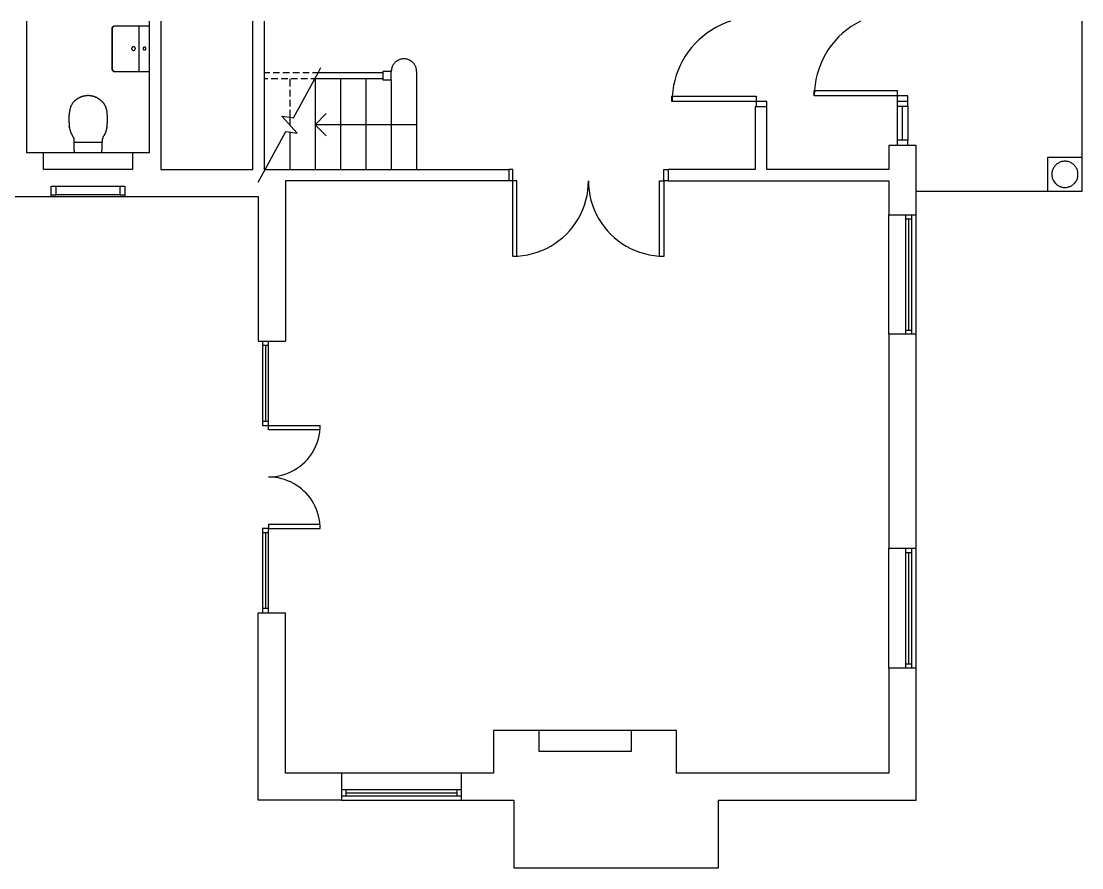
# Model space of a CAD drawing. Extents: x -71730 to 43516, y -8856 to 48457.
# Drawn here: x -62131 to -51955, y -7759 to 366 of the extents above; entities that cross this region are included whole.
import ezdxf

# ---------------------------------------------------------------- set-up
doc = ezdxf.new("R2010")
doc.units = 0
doc.header["$MEASUREMENT"] = 0
doc.layers.get('0').update_dxf_attribs({"linetype": 'CONTINUOUS'})

msp = doc.modelspace()

# ---------------------------------------------------------------- linework, layer by layer
for p, q in [((-62076, -898), (-62076, 366)), ((-61256, 307), (-61258, 305)), ((-61254, 311), (-61256, 307)), ((-61252, 313), (-61254, 311)), ((-61252, 309), (-61254, 307)), ((-61254, 307), (-61254, 305)), ((-61250, 316), (-61252, 313)), ((-61250, 311), (-61252, 309)), ((-61246, 318), (-61250, 316)), ((-61248, 311), (-61250, 311)), ((-61248, 313), (-61248, 311)), ((-61246, 313), (-61248, 313)), ((-61241, 320), (-61246, 318)), ((-61244, 316), (-61246, 313)), ((-61241, 316), (-61244, 316)), ((-61239, 320), (-61241, 320)), ((-61239, 316), (-61241, 316)), ((-61235, 320), (-61239, 320)), ((-61237, 318), (-61239, 318)), ((-61239, 318), (-61239, 316)), ((-61235, 318), (-61237, 318)), ((-61231, 320), (-61235, 320)), ((-61233, 318), (-61235, 318)), ((-61231, 318), (-61233, 318)), ((-60905, 320), (-61231, 320)), ((-61229, 318), (-61231, 318)), ((-61222, 318), (-61229, 318)), ((-60998, 318), (-61222, 318)), ((-60998, -116), (-60998, 318)), ((-60904, 322), (-60904, 322)), ((-60903, 322), (-60904, 322)), ((-60903, 366), (-60903, 322)), ((-60903, 322), (-60903, 318)), ((-60903, 322), (-60903, 322)), ((-60903, 322), (-60903, 322)), ((-60903, 322), (-60903, 322)), ((-60902, 322), (-60903, 322)), ((-60903, 322), (-60903, 322)), ((-60903, 322), (-60903, 322)), ((-60903, 318), (-60903, -116)), ((-60902, 322), (-60902, 322)), ((-60902, 322), (-60902, 322)), ((-60902, 321), (-60902, 322)), ((-60902, 322), (-60902, 322)), ((-60902, 322), (-60902, 322)), ((-60902, 322), (-60902, 322)), ((-60901, 321), (-60902, 321)), ((-60901, 321), (-60901, 321)), ((-60901, 321), (-60901, 321)), ((-60901, 320), (-60901, 321)), ((-60901, 321), (-60901, 321)), ((-60901, 321), (-60901, 321)), ((-60901, 320), (-60901, 320)), ((-60901, 320), (-60901, 320)), ((-60901, 320), (-60901, 320)), ((-60901, 319), (-60901, 320)), ((-60901, 320), (-60901, 320)), ((-60901, 319), (-60901, 319)), ((-60793, 366), (-60793, -1058)), ((-59910, -1058), (-59910, 366)), ((-59800, 366), (-59800, -128)), ((-55465, 306), (-55509, 280)), ((-55420, 329), (-55465, 306)), ((-55373, 349), (-55420, 329)), ((-55325, 366), (-55373, 349)), ((-54168, 314), (-54210, 283)), ((-54123, 341), (-54168, 314)), ((-54078, 366), (-54123, 341)), ((-51955, 366), (-51955, -940)), ((-61261, 297), (-61263, 292)), ((-61263, 292), (-61263, 288)), ((-61263, 288), (-61263, -86)), ((-61258, 305), (-61261, 301)), ((-61261, 301), (-61261, 297)), ((-61258, 301), (-61258, 299)), ((-61256, 301), (-61258, 301)), ((-61258, 299), (-61258, 297)), ((-61258, 297), (-61258, 294)), ((-61258, 294), (-61258, 292)), ((-61258, 292), (-61258, 290)), ((-61258, 290), (-61258, 288)), ((-61258, 288), (-61258, 280)), ((-61258, 280), (-61258, -78)), ((-61256, 305), (-61256, 303)), ((-61254, 305), (-61256, 305)), ((-61256, 303), (-61256, 301)), ((-55592, 220), (-55630, 187)), ((-55552, 252), (-55592, 220)), ((-55509, 280), (-55552, 252)), ((-54288, 215), (-54324, 176)), ((-54250, 250), (-54288, 215)), ((-54210, 283), (-54250, 250)), ((-61071, 108), (-61072, 107)), ((-61072, 107), (-61072, 106)), ((-61072, 106), (-61072, 105)), ((-61072, 105), (-61072, 104)), ((-61072, 104), (-61072, 102)), ((-61072, 102), (-61072, 101)), ((-61070, 112), (-61071, 110)), ((-61071, 110), (-61071, 109)), ((-61071, 109), (-61071, 108)), ((-61069, 113), (-61070, 112)), ((-61068, 115), (-61069, 114)), ((-61069, 114), (-61069, 113)), ((-61067, 115), (-61068, 115)), ((-61066, 117), (-61067, 116)), ((-61067, 116), (-61067, 115)), ((-61065, 118), (-61066, 117)), ((-61064, 119), (-61065, 118)), ((-61063, 119), (-61064, 119)), ((-61062, 120), (-61063, 119)), ((-61061, 120), (-61062, 120)), ((-61060, 121), (-61061, 120)), ((-61059, 121), (-61060, 121)), ((-61057, 121), (-61059, 121)), ((-61056, 121), (-61057, 121)), ((-61055, 122), (-61056, 121)), ((-61054, 122), (-61055, 122)), ((-61053, 122), (-61054, 122)), ((-61052, 121), (-61053, 122)), ((-61050, 121), (-61052, 121)), ((-61049, 121), (-61050, 121)), ((-61048, 121), (-61049, 121)), ((-61047, 120), (-61048, 121)), ((-61046, 120), (-61047, 120)), ((-61045, 119), (-61046, 120)), ((-61044, 119), (-61045, 119)), ((-61043, 118), (-61044, 119)), ((-61042, 117), (-61043, 118)), ((-61041, 116), (-61042, 117)), ((-61040, 115), (-61041, 116)), ((-61040, 115), (-61040, 115)), ((-61039, 114), (-61040, 115)), ((-61038, 113), (-61039, 114)), ((-61038, 112), (-61038, 113)), ((-61037, 110), (-61038, 112)), ((-61037, 109), (-61037, 110)), ((-61037, 108), (-61037, 109)), ((-61036, 107), (-61037, 108)), ((-61036, 106), (-61036, 107)), ((-61036, 105), (-61036, 106)), ((-61036, 104), (-61036, 105)), ((-61036, 102), (-61036, 104)), ((-61036, 101), (-61036, 102)), ((-60961, 107), (-60962, 106)), ((-60962, 106), (-60962, 105)), ((-60962, 105), (-60962, 105)), ((-60962, 105), (-60962, 104)), ((-60962, 104), (-60962, 103)), ((-60962, 103), (-60962, 102)), ((-60962, 102), (-60962, 101)), ((-60960, 110), (-60961, 110)), ((-60961, 110), (-60961, 109)), ((-60961, 109), (-60961, 108)), ((-60961, 108), (-60961, 107)), ((-60959, 112), (-60960, 111)), ((-60960, 111), (-60960, 110)), ((-60959, 113), (-60959, 112)), ((-60958, 113), (-60959, 113)), ((-60957, 114), (-60958, 113)), ((-60957, 115), (-60957, 114)), ((-60956, 115), (-60957, 115)), ((-60955, 116), (-60956, 115)), ((-60954, 116), (-60955, 116)), ((-60953, 116), (-60954, 116)), ((-60953, 117), (-60953, 116)), ((-60952, 117), (-60953, 117)), ((-60951, 117), (-60952, 117)), ((-60950, 117), (-60951, 117)), ((-60949, 117), (-60950, 117)), ((-60948, 117), (-60949, 117)), ((-60947, 117), (-60948, 117)), ((-60946, 117), (-60947, 117)), ((-60945, 117), (-60946, 117)), ((-60946, 117), (-60946, 117)), ((-60944, 117), (-60945, 117)), ((-60943, 116), (-60944, 117)), ((-60942, 116), (-60943, 116)), ((-60941, 116), (-60942, 116)), ((-60941, 115), (-60941, 116)), ((-60940, 115), (-60941, 115)), ((-60939, 114), (-60940, 115)), ((-60939, 113), (-60939, 114)), ((-60938, 113), (-60939, 113)), ((-60937, 112), (-60938, 113)), ((-60937, 111), (-60937, 112)), ((-60936, 110), (-60937, 111)), ((-60936, 110), (-60936, 110)), ((-60936, 109), (-60936, 110)), ((-60935, 108), (-60936, 109)), ((-60935, 107), (-60935, 108)), ((-60935, 106), (-60935, 107)), ((-60935, 105), (-60935, 106)), ((-60934, 104), (-60935, 105)), ((-60935, 105), (-60935, 105)), ((-60935, 103), (-60934, 104)), ((-60935, 102), (-60935, 103)), ((-60935, 101), (-60935, 102)), ((-55700, 113), (-55731, 73)), ((-55666, 151), (-55700, 113)), ((-55630, 187), (-55666, 151)), ((-54357, 136), (-54387, 94)), ((-54324, 176), (-54357, 136)), ((-61072, 101), (-61072, 100)), ((-61072, 100), (-61071, 99)), ((-61071, 99), (-61071, 98)), ((-61071, 98), (-61071, 97)), ((-61071, 97), (-61070, 96)), ((-61070, 96), (-61069, 95)), ((-61069, 95), (-61069, 94)), ((-61069, 94), (-61068, 93)), ((-61068, 93), (-61067, 92)), ((-61067, 92), (-61067, 91)), ((-61067, 91), (-61066, 90)), ((-61066, 90), (-61065, 89)), ((-61065, 89), (-61064, 89)), ((-61064, 89), (-61063, 88)), ((-61063, 88), (-61062, 87)), ((-61062, 87), (-61061, 87)), ((-61061, 87), (-61060, 87)), ((-61060, 87), (-61059, 86)), ((-61059, 86), (-61057, 86)), ((-61057, 86), (-61056, 86)), ((-61056, 86), (-61055, 86)), ((-61055, 86), (-61054, 86)), ((-61054, 86), (-61053, 86)), ((-61053, 86), (-61052, 86)), ((-61052, 86), (-61050, 86)), ((-61050, 86), (-61049, 86)), ((-61049, 86), (-61048, 87)), ((-61048, 87), (-61047, 87)), ((-61047, 87), (-61046, 87)), ((-61046, 87), (-61045, 88)), ((-61045, 88), (-61044, 89)), ((-61044, 89), (-61043, 89)), ((-61043, 89), (-61042, 90)), ((-61042, 90), (-61041, 91)), ((-61041, 91), (-61040, 92)), ((-61040, 93), (-61039, 94)), ((-61040, 92), (-61040, 93)), ((-61039, 94), (-61038, 95)), ((-61038, 96), (-61037, 97)), ((-61038, 95), (-61038, 96)), ((-61037, 99), (-61036, 100)), ((-61037, 98), (-61037, 99)), ((-61037, 97), (-61037, 98)), ((-61036, 100), (-61036, 101)), ((-60962, 101), (-60961, 100)), ((-60961, 100), (-60961, 99)), ((-60961, 99), (-60961, 98)), ((-60961, 98), (-60961, 98)), ((-60961, 98), (-60960, 97)), ((-60960, 97), (-60960, 96)), ((-60960, 96), (-60959, 95)), ((-60959, 95), (-60958, 94)), ((-60959, 95), (-60959, 95)), ((-60958, 94), (-60957, 93)), ((-60957, 93), (-60957, 93)), ((-60957, 93), (-60956, 92)), ((-60956, 92), (-60955, 92)), ((-60955, 92), (-60954, 91)), ((-60954, 91), (-60953, 91)), ((-60953, 91), (-60952, 90)), ((-60953, 91), (-60953, 91)), ((-60952, 90), (-60951, 90)), ((-60951, 90), (-60950, 90)), ((-60950, 90), (-60949, 90)), ((-60949, 90), (-60948, 90)), ((-60948, 90), (-60947, 90)), ((-60947, 90), (-60946, 90)), ((-60946, 90), (-60945, 90)), ((-60946, 90), (-60946, 90)), ((-60945, 90), (-60944, 91)), ((-60944, 91), (-60943, 91)), ((-60943, 91), (-60942, 91)), ((-60942, 91), (-60941, 92)), ((-60941, 92), (-60940, 93)), ((-60941, 92), (-60941, 92)), ((-60940, 93), (-60939, 93)), ((-60939, 94), (-60938, 95)), ((-60939, 93), (-60939, 94)), ((-60938, 95), (-60937, 95)), ((-60937, 96), (-60936, 97)), ((-60937, 95), (-60937, 96)), ((-60936, 98), (-60935, 99)), ((-60936, 97), (-60936, 98)), ((-60936, 98), (-60936, 98)), ((-60935, 100), (-60935, 101)), ((-60935, 99), (-60935, 100)), ((-58490, 1), (-58498, -2)), ((-58482, 3), (-58490, 1)), ((-58475, 4), (-58482, 3)), ((-58467, 5), (-58475, 4)), ((-58459, 5), (-58467, 5)), ((-58451, 5), (-58459, 5)), ((-58443, 4), (-58451, 5)), ((-58435, 3), (-58443, 4)), ((-58427, 1), (-58435, 3)), ((-58420, -2), (-58427, 1)), ((-55760, 31), (-55786, -13)), ((-55731, 73), (-55760, 31)), ((-54439, 3), (-54460, -44)), ((-54414, 49), (-54439, 3)), ((-54387, 94), (-54414, 49)), ((-61263, -86), (-61263, -90)), ((-61263, -90), (-61261, -94)), ((-61261, -94), (-61261, -99)), ((-61261, -99), (-61258, -103)), ((-61258, -78), (-61258, -86)), ((-61258, -86), (-61258, -88)), ((-61258, -88), (-61258, -90)), ((-61258, -90), (-61258, -92)), ((-61258, -92), (-61258, -94)), ((-61258, -94), (-61258, -97)), ((-61258, -97), (-61256, -99)), ((-61256, -99), (-61256, -101)), ((-61256, -101), (-61256, -103)), ((-59282, -128), (-59255, -78)), ((-58579, -101), (-58580, -109)), ((-58578, -93), (-58579, -101)), ((-58576, -85), (-58578, -93)), ((-58574, -78), (-58576, -85)), ((-58571, -70), (-58574, -78)), ((-58568, -63), (-58571, -70)), ((-58564, -56), (-58568, -63)), ((-58560, -49), (-58564, -56)), ((-58555, -43), (-58560, -49)), ((-58550, -37), (-58555, -43)), ((-58545, -31), (-58550, -37)), ((-58539, -25), (-58545, -31)), ((-58533, -20), (-58539, -25)), ((-58526, -16), (-58533, -20)), ((-58519, -11), (-58526, -16)), ((-58512, -8), (-58519, -11)), ((-58505, -4), (-58512, -8)), ((-58498, -2), (-58505, -4)), ((-58412, -4), (-58420, -2)), ((-58405, -8), (-58412, -4)), ((-58398, -11), (-58405, -8)), ((-58391, -16), (-58398, -11)), ((-58385, -20), (-58391, -16)), ((-58379, -25), (-58385, -20)), ((-58373, -31), (-58379, -25)), ((-58367, -37), (-58373, -31)), ((-58362, -43), (-58367, -37)), ((-58358, -49), (-58362, -43)), ((-58353, -56), (-58358, -49)), ((-58350, -63), (-58353, -56)), ((-58346, -70), (-58350, -63)), ((-58344, -78), (-58346, -70)), ((-58341, -85), (-58344, -78)), ((-58339, -93), (-58341, -85)), ((-58338, -101), (-58339, -93)), ((-58337, -109), (-58338, -101)), ((-55809, -59), (-55829, -105)), ((-55786, -13), (-55809, -59)), ((-54479, -93), (-54494, -143)), ((-54460, -44), (-54479, -93)), ((-61258, -103), (-61256, -105)), ((-61256, -103), (-61254, -103)), ((-61256, -105), (-61254, -107)), ((-61254, -103), (-61254, -105)), ((-61254, -105), (-61252, -105)), ((-61254, -107), (-61252, -111)), ((-61252, -105), (-61252, -107)), ((-61252, -107), (-61250, -107)), ((-61252, -111), (-61250, -113)), ((-61250, -107), (-61250, -109)), ((-61250, -109), (-61248, -109)), ((-61250, -113), (-61246, -116)), ((-61248, -109), (-61248, -111)), ((-61248, -111), (-61246, -111)), ((-61246, -111), (-61244, -113)), ((-61246, -116), (-61241, -116)), ((-61244, -113), (-61241, -113)), ((-61241, -113), (-61239, -113)), ((-61241, -116), (-61239, -118)), ((-61239, -113), (-61237, -116)), ((-61239, -118), (-61235, -118)), ((-61237, -116), (-61235, -116)), ((-61235, -116), (-61233, -116)), ((-61235, -118), (-61231, -118)), ((-61233, -116), (-61231, -116)), ((-61231, -116), (-61229, -116)), ((-61231, -118), (-60905, -118)), ((-61229, -116), (-61222, -116)), ((-61222, -116), (-61214, -116)), ((-61214, -116), (-61208, -116)), ((-61208, -116), (-61199, -116)), ((-61199, -116), (-61191, -116)), ((-61191, -116), (-61184, -116)), ((-61184, -116), (-61176, -116)), ((-61176, -116), (-61170, -116)), ((-61170, -116), (-61161, -116)), ((-61161, -116), (-61155, -116)), ((-61155, -116), (-61146, -116)), ((-61146, -116), (-61140, -116)), ((-61140, -116), (-61134, -116)), ((-61134, -116), (-61125, -116)), ((-61125, -116), (-61119, -116)), ((-61119, -116), (-61110, -116)), ((-61110, -116), (-61104, -116)), ((-61104, -116), (-61098, -116)), ((-61098, -116), (-61091, -116)), ((-61091, -116), (-61083, -116)), ((-61083, -116), (-61077, -116)), ((-61077, -116), (-61070, -116)), ((-61070, -116), (-61064, -116)), ((-61064, -116), (-61058, -116)), ((-61058, -116), (-61049, -116)), ((-61049, -116), (-61043, -116)), ((-61043, -116), (-61036, -116)), ((-61036, -116), (-61030, -116)), ((-61030, -116), (-61024, -116)), ((-61024, -116), (-61017, -116)), ((-61017, -116), (-61011, -116)), ((-61011, -116), (-61005, -116)), ((-61005, -116), (-60998, -116)), ((-60904, -117), (-60903, -117)), ((-60904, -117), (-60904, -117)), ((-60903, -116), (-60903, -117)), ((-60903, -117), (-60903, -898)), ((-60903, -117), (-60903, -117)), ((-60903, -117), (-60903, -117)), ((-60903, -117), (-60903, -117)), ((-60903, -117), (-60903, -117)), ((-60903, -117), (-60903, -117)), ((-60903, -117), (-60902, -117)), ((-60902, -116), (-60902, -116)), ((-60902, -116), (-60901, -116)), ((-60902, -117), (-60902, -116)), ((-60902, -117), (-60902, -117)), ((-60902, -117), (-60902, -117)), ((-60902, -117), (-60902, -117)), ((-60902, -117), (-60902, -117)), ((-60901, -115), (-60901, -114)), ((-60901, -114), (-60901, -114)), ((-60901, -115), (-60901, -115)), ((-60901, -115), (-60901, -115)), ((-60901, -115), (-60901, -115)), ((-60901, -115), (-60901, -115)), ((-60901, -116), (-60901, -115)), ((-60901, -115), (-60901, -115)), ((-60901, -116), (-60901, -116)), ((-60901, -116), (-60901, -116)), ((-60901, -116), (-60901, -116)), ((-59800, -128), (-59800, -187)), ((-59747, -128), (-59800, -128)), ((-59800, -187), (-59800, -1058)), ((-59764, -187), (-59800, -187)), ((-59669, -187), (-59732, -187)), ((-59652, -128), (-59715, -128)), ((-59574, -187), (-59637, -187)), ((-59557, -128), (-59620, -128)), ((-59555, -187), (-59555, -261)), ((-59479, -187), (-59542, -187)), ((-59462, -128), (-59525, -128)), ((-59519, -562), (-59315, -187)), ((-59383, -187), (-59447, -187)), ((-59367, -128), (-59430, -128)), ((-59316, -187), (-59352, -187)), ((-59282, -128), (-59335, -128)), ((-59315, -187), (-59316, -187)), ((-59315, -187), (-59282, -128)), ((-59312, -187), (-59315, -187)), ((-59068, -187), (-59312, -187)), ((-59312, -187), (-59312, -627)), ((-58661, -128), (-59282, -128)), ((-59282, -128), (-59282, -128)), ((-58825, -187), (-59068, -187)), ((-59068, -187), (-59068, -627)), ((-58825, -187), (-58825, -627)), ((-58661, -187), (-58825, -187)), ((-58661, -118), (-58661, -128)), ((-58580, -118), (-58661, -118)), ((-58661, -128), (-58661, -187)), ((-58661, -187), (-58661, -198)), ((-58661, -198), (-58580, -198)), ((-58580, -109), (-58580, -117)), ((-58580, -198), (-58580, -118)), ((-58580, -198), (-58580, -627)), ((-58337, -117), (-58337, -109)), ((-58337, -118), (-58337, -627)), ((-55861, -202), (-55872, -252)), ((-55847, -153), (-55861, -202)), ((-55829, -105), (-55847, -153)), ((-54506, -193), (-54514, -245)), ((-54494, -143), (-54506, -193)), ((-59555, -293), (-59555, -357)), ((-55880, -302), (-55885, -353)), ((-55872, -252), (-55880, -302)), ((-54524, -350), (-54524, -300)), ((-54524, -300), (-54519, -300)), ((-54519, -300), (-54521, -349)), ((-54514, -245), (-54519, -297)), ((-54519, -297), (-54519, -300)), ((-54519, -300), (-53725, -300)), ((-53725, -300), (-53725, -350)), ((-61624, -403), (-61626, -405)), ((-61626, -405), (-61626, -407)), ((-61622, -401), (-61624, -403)), ((-61620, -401), (-61622, -401)), ((-61618, -399), (-61620, -401)), ((-61616, -397), (-61618, -399)), ((-61611, -395), (-61616, -397)), ((-61609, -393), (-61611, -395)), ((-61607, -390), (-61609, -393)), ((-61605, -388), (-61607, -390)), ((-61603, -386), (-61605, -388)), ((-61601, -384), (-61603, -386)), ((-61597, -382), (-61601, -384)), ((-61594, -380), (-61597, -382)), ((-61592, -380), (-61594, -380)), ((-61590, -378), (-61592, -380)), ((-61588, -376), (-61590, -378)), ((-61586, -376), (-61588, -376)), ((-61584, -376), (-61586, -376)), ((-61582, -373), (-61584, -376)), ((-61580, -371), (-61582, -373)), ((-61578, -371), (-61580, -371)), ((-61575, -369), (-61578, -371)), ((-61573, -369), (-61575, -369)), ((-61573, -367), (-61573, -369)), ((-61571, -367), (-61573, -367)), ((-61569, -367), (-61571, -367)), ((-61567, -365), (-61569, -365)), ((-61569, -365), (-61569, -367)), ((-61565, -365), (-61567, -365)), ((-61563, -365), (-61565, -365)), ((-61563, -363), (-61563, -365)), ((-61561, -363), (-61563, -363)), ((-61559, -363), (-61561, -363)), ((-61559, -361), (-61559, -363)), ((-61556, -361), (-61559, -361)), ((-61554, -361), (-61556, -361)), ((-61552, -361), (-61554, -361)), ((-61550, -359), (-61552, -361)), ((-61548, -359), (-61550, -359)), ((-61546, -357), (-61548, -359)), ((-61544, -357), (-61546, -357)), ((-61542, -357), (-61544, -357)), ((-61540, -357), (-61542, -357)), ((-61537, -354), (-61540, -357)), ((-61535, -354), (-61537, -354)), ((-61531, -352), (-61535, -354)), ((-61527, -352), (-61531, -352)), ((-61525, -352), (-61527, -352)), ((-61523, -352), (-61525, -352)), ((-61521, -352), (-61523, -352)), ((-61518, -350), (-61521, -352)), ((-61516, -350), (-61518, -350)), ((-61514, -350), (-61516, -350)), ((-61512, -350), (-61514, -350)), ((-61508, -350), (-61512, -350)), ((-61506, -350), (-61508, -350)), ((-61504, -350), (-61506, -350)), ((-61499, -350), (-61504, -350)), ((-61497, -348), (-61499, -350)), ((-61495, -348), (-61497, -348)), ((-61493, -348), (-61495, -348)), ((-61491, -348), (-61493, -348)), ((-61489, -348), (-61491, -348)), ((-61487, -348), (-61489, -348)), ((-61485, -348), (-61487, -348)), ((-61482, -348), (-61485, -348)), ((-61478, -350), (-61482, -348)), ((-61476, -350), (-61478, -350)), ((-61474, -350), (-61476, -350)), ((-61470, -350), (-61474, -350)), ((-61468, -350), (-61470, -350)), ((-61466, -350), (-61468, -350)), ((-61463, -350), (-61466, -350)), ((-61461, -350), (-61463, -350)), ((-61459, -352), (-61461, -350)), ((-61457, -352), (-61459, -352)), ((-61455, -352), (-61457, -352)), ((-61453, -352), (-61455, -352)), ((-61449, -352), (-61453, -352)), ((-61444, -354), (-61449, -352)), ((-61442, -354), (-61444, -354)), ((-61440, -357), (-61442, -354)), ((-61438, -357), (-61440, -357)), ((-61436, -357), (-61438, -357)), ((-61434, -357), (-61436, -357)), ((-61432, -359), (-61434, -357)), ((-61430, -359), (-61432, -359)), ((-61428, -359), (-61430, -359)), ((-61428, -361), (-61428, -359)), ((-61425, -361), (-61428, -361)), ((-61423, -361), (-61425, -361)), ((-61421, -361), (-61423, -361)), ((-61419, -363), (-61421, -361)), ((-61417, -363), (-61419, -363)), ((-61415, -365), (-61417, -363)), ((-61413, -365), (-61415, -365)), ((-61411, -365), (-61413, -365)), ((-61411, -367), (-61411, -365)), ((-61408, -367), (-61411, -367)), ((-61406, -367), (-61408, -367)), ((-61406, -369), (-61406, -367)), ((-61404, -369), (-61406, -369)), ((-61402, -371), (-61404, -369)), ((-61400, -371), (-61402, -371)), ((-61398, -373), (-61400, -371)), ((-61396, -373), (-61398, -373)), ((-61396, -376), (-61396, -373)), ((-61394, -376), (-61396, -376)), ((-61392, -376), (-61394, -376)), ((-61389, -378), (-61392, -376)), ((-61387, -378), (-61389, -378)), ((-61387, -380), (-61387, -378)), ((-61385, -380), (-61387, -380)), ((-61383, -382), (-61385, -380)), ((-61379, -384), (-61383, -382)), ((-61377, -386), (-61379, -384)), ((-61375, -388), (-61377, -386)), ((-61373, -390), (-61375, -388)), ((-61368, -393), (-61373, -390)), ((-61366, -395), (-61368, -393)), ((-61364, -397), (-61366, -395)), ((-61362, -397), (-61364, -397)), ((-61360, -399), (-61362, -397)), ((-61362, -399), (-61360, -399)), ((-61360, -399), (-61360, -401)), ((-61360, -401), (-61358, -401)), ((-61358, -401), (-61356, -403)), ((-61356, -403), (-61354, -405)), ((-61354, -405), (-61351, -407)), ((-59555, -388), (-59555, -452)), ((-55887, -405), (-55887, -354)), ((-55887, -354), (-55885, -354)), ((-55080, -405), (-55887, -405)), ((-55885, -354), (-55886, -404)), ((-55885, -353), (-55885, -354)), ((-55885, -354), (-55080, -354)), ((-55080, -354), (-55080, -405)), ((-55080, -405), (-55080, -456)), ((-54978, -405), (-55080, -405)), ((-54978, -456), (-54978, -405)), ((-53725, -350), (-54524, -350)), ((-53725, -350), (-53725, -401)), ((-53625, -350), (-53725, -350)), ((-53725, -401), (-53725, -450)), ((-53725, -401), (-53625, -401)), ((-53625, -401), (-53625, -350)), ((-53625, -450), (-53625, -401)), ((-61671, -509), (-61671, -511)), ((-61668, -509), (-61671, -509)), ((-61666, -490), (-61668, -494)), ((-61668, -494), (-61668, -496)), ((-61668, -496), (-61668, -498)), ((-61668, -498), (-61668, -500)), ((-61668, -500), (-61668, -502)), ((-61668, -502), (-61668, -505)), ((-61668, -505), (-61668, -507)), ((-61668, -507), (-61668, -509)), ((-61664, -479), (-61666, -483)), ((-61666, -483), (-61666, -486)), ((-61666, -486), (-61666, -488)), ((-61666, -488), (-61666, -490)), ((-61662, -473), (-61664, -477)), ((-61664, -477), (-61664, -479)), ((-61660, -466), (-61662, -471)), ((-61662, -471), (-61662, -473)), ((-61658, -460), (-61660, -464)), ((-61660, -464), (-61660, -466)), ((-61656, -454), (-61658, -456)), ((-61658, -456), (-61658, -460)), ((-61654, -450), (-61656, -454)), ((-61652, -443), (-61654, -447)), ((-61654, -447), (-61654, -450)), ((-61649, -441), (-61652, -443)), ((-61647, -435), (-61649, -439)), ((-61649, -439), (-61649, -441)), ((-61645, -433), (-61647, -435)), ((-61643, -428), (-61645, -433)), ((-61641, -426), (-61643, -428)), ((-61639, -422), (-61641, -424)), ((-61641, -424), (-61641, -426)), ((-61637, -418), (-61639, -422)), ((-61635, -416), (-61637, -418)), ((-61633, -414), (-61635, -416)), ((-61630, -412), (-61633, -414)), ((-61628, -409), (-61630, -412)), ((-61626, -407), (-61628, -409)), ((-61351, -407), (-61349, -409)), ((-61349, -409), (-61349, -412)), ((-61349, -412), (-61347, -414)), ((-61347, -414), (-61345, -416)), ((-61345, -416), (-61343, -418)), ((-61343, -418), (-61341, -422)), ((-61341, -422), (-61339, -424)), ((-61339, -424), (-61337, -426)), ((-61337, -426), (-61337, -428)), ((-61337, -428), (-61334, -433)), ((-61334, -433), (-61332, -435)), ((-61332, -435), (-61330, -439)), ((-61330, -439), (-61328, -441)), ((-61328, -441), (-61328, -443)), ((-61328, -443), (-61326, -447)), ((-61326, -447), (-61324, -450)), ((-61324, -450), (-61324, -454)), ((-61324, -454), (-61322, -456)), ((-61322, -456), (-61320, -460)), ((-61320, -460), (-61320, -464)), ((-61320, -464), (-61318, -466)), ((-61318, -466), (-61318, -471)), ((-61318, -471), (-61315, -473)), ((-61315, -473), (-61315, -477)), ((-61315, -477), (-61315, -479)), ((-61315, -479), (-61313, -483)), ((-61313, -483), (-61313, -486)), ((-61313, -486), (-61313, -488)), ((-61313, -488), (-61313, -490)), ((-61313, -490), (-61311, -494)), ((-61311, -494), (-61311, -496)), ((-61311, -496), (-61311, -498)), ((-61311, -498), (-61311, -500)), ((-61311, -500), (-61311, -502)), ((-61311, -502), (-61311, -505)), ((-61311, -505), (-61309, -507)), ((-61309, -507), (-61309, -509)), ((-61309, -509), (-61309, -511)), ((-59555, -483), (-59555, -556)), ((-55080, -456), (-55088, -456)), ((-55088, -456), (-55088, -1058)), ((-54978, -456), (-55080, -456)), ((-54978, -1058), (-54978, -456)), ((-53725, -450), (-53674, -450)), ((-53725, -450), (-53725, -777)), ((-53674, -450), (-53625, -450)), ((-53674, -777), (-53674, -450)), ((-53625, -450), (-53625, -777)), ((-61671, -534), (-61673, -534)), ((-61673, -534), (-61673, -536)), ((-61673, -536), (-61673, -538)), ((-61673, -538), (-61673, -540)), ((-61673, -540), (-61673, -543)), ((-61673, -543), (-61673, -545)), ((-61673, -545), (-61673, -547)), ((-61673, -547), (-61673, -549)), ((-61673, -549), (-61673, -551)), ((-61673, -551), (-61673, -553)), ((-61673, -553), (-61673, -555)), ((-61673, -555), (-61673, -557)), ((-61673, -557), (-61673, -560)), ((-61673, -560), (-61673, -562)), ((-61673, -562), (-61673, -564)), ((-61673, -564), (-61673, -566)), ((-61673, -566), (-61673, -572)), ((-61673, -572), (-61673, -576)), ((-61673, -576), (-61673, -581)), ((-61673, -581), (-61673, -585)), ((-61673, -585), (-61673, -587)), ((-61673, -587), (-61673, -589)), ((-61673, -589), (-61673, -591)), ((-61673, -591), (-61673, -593)), ((-61673, -593), (-61673, -604)), ((-61673, -604), (-61671, -612)), ((-61671, -511), (-61671, -513)), ((-61671, -513), (-61671, -515)), ((-61671, -515), (-61671, -517)), ((-61671, -517), (-61671, -519)), ((-61671, -519), (-61671, -521)), ((-61671, -521), (-61671, -524)), ((-61671, -524), (-61671, -526)), ((-61671, -526), (-61671, -528)), ((-61671, -528), (-61671, -530)), ((-61671, -530), (-61671, -532)), ((-61671, -532), (-61671, -534)), ((-61309, -511), (-61309, -513)), ((-61309, -513), (-61309, -515)), ((-61309, -515), (-61309, -517)), ((-61309, -517), (-61309, -519)), ((-61309, -519), (-61309, -521)), ((-61309, -521), (-61309, -524)), ((-61309, -524), (-61309, -526)), ((-61309, -526), (-61309, -528)), ((-61309, -528), (-61307, -528)), ((-61307, -528), (-61307, -530)), ((-61307, -530), (-61307, -532)), ((-61307, -532), (-61307, -534)), ((-61307, -534), (-61307, -536)), ((-61307, -536), (-61307, -538)), ((-61307, -538), (-61307, -540)), ((-61307, -540), (-61307, -543)), ((-61307, -543), (-61307, -545)), ((-61307, -545), (-61307, -547)), ((-61307, -547), (-61307, -549)), ((-61307, -549), (-61307, -551)), ((-61307, -551), (-61307, -553)), ((-61307, -553), (-61307, -555)), ((-61307, -555), (-61307, -557)), ((-61307, -557), (-61307, -560)), ((-61307, -560), (-61307, -562)), ((-61307, -562), (-61307, -564)), ((-61307, -564), (-61307, -566)), ((-61307, -566), (-61307, -572)), ((-61307, -572), (-61307, -576)), ((-61307, -576), (-61307, -581)), ((-61307, -581), (-61307, -585)), ((-61307, -585), (-61307, -587)), ((-61307, -587), (-61307, -589)), ((-61307, -589), (-61307, -591)), ((-61307, -591), (-61307, -593)), ((-61307, -593), (-61307, -604)), ((-61307, -604), (-61307, -612)), ((-59483, -710), (-59629, -545)), ((-59629, -545), (-59555, -556)), ((-59555, -556), (-59555, -557)), ((-59555, -556), (-59519, -562)), ((-59555, -557), (-59555, -627)), ((-59312, -627), (-59206, -521)), ((-61671, -612), (-61671, -623)), ((-61671, -623), (-61670, -637)), ((-61671, -644), (-61671, -640)), ((-61670, -646), (-61671, -644)), ((-61670, -637), (-61670, -646)), ((-61670, -646), (-61669, -650)), ((-61668, -648), (-61670, -646)), ((-61669, -650), (-61668, -656)), ((-61668, -650), (-61668, -648)), ((-61668, -653), (-61668, -650)), ((-61668, -656), (-61668, -653)), ((-61668, -656), (-61667, -664)), ((-61668, -657), (-61668, -656)), ((-61667, -664), (-61664, -677)), ((-61664, -677), (-61660, -691)), ((-61660, -691), (-61660, -693)), ((-61660, -693), (-61660, -695)), ((-61660, -695), (-61658, -697)), ((-61658, -697), (-61658, -699)), ((-61658, -699), (-61656, -703)), ((-61656, -703), (-61656, -705)), ((-61656, -705), (-61654, -707)), ((-61654, -707), (-61654, -710)), ((-61654, -710), (-61652, -712)), ((-61652, -712), (-61652, -714)), ((-61326, -710), (-61328, -712)), ((-61328, -712), (-61328, -714)), ((-61324, -707), (-61326, -707)), ((-61326, -707), (-61326, -710)), ((-61322, -703), (-61324, -705)), ((-61324, -705), (-61324, -707)), ((-61320, -697), (-61322, -697)), ((-61322, -697), (-61322, -699)), ((-61322, -699), (-61322, -703)), ((-61318, -686), (-61320, -691)), ((-61320, -691), (-61320, -693)), ((-61320, -693), (-61320, -695)), ((-61320, -695), (-61320, -697)), ((-61315, -682), (-61318, -686)), ((-61313, -674), (-61315, -678)), ((-61315, -678), (-61315, -682)), ((-61311, -661), (-61313, -665)), ((-61313, -665), (-61313, -669)), ((-61313, -669), (-61313, -674)), ((-61311, -650), (-61311, -648)), ((-61309, -648), (-61311, -650)), ((-61309, -648), (-61311, -653)), ((-61311, -653), (-61311, -650)), ((-61311, -653), (-61311, -657)), ((-61311, -657), (-61311, -661)), ((-61307, -612), (-61309, -623)), ((-61309, -623), (-61309, -627)), ((-61309, -627), (-61309, -631)), ((-61309, -631), (-61309, -636)), ((-61309, -636), (-61309, -640)), ((-61309, -640), (-61309, -644)), ((-61309, -644), (-61309, -648)), ((-59791, -1058), (-59591, -693)), ((-59591, -693), (-59483, -710)), ((-59555, -699), (-59555, -1058)), ((-59312, -627), (-59312, -1058)), ((-59068, -627), (-59312, -627)), ((-59312, -627), (-59206, -733)), ((-59068, -627), (-59068, -1058)), ((-58825, -627), (-59068, -627)), ((-58825, -627), (-58825, -1058)), ((-58580, -627), (-58825, -627)), ((-58580, -627), (-58580, -1058)), ((-58337, -627), (-58580, -627)), ((-58337, -627), (-58337, -1058)), ((-61652, -714), (-61649, -716)), ((-61649, -716), (-61649, -718)), ((-61649, -718), (-61647, -720)), ((-61647, -720), (-61647, -722)), ((-61647, -722), (-61645, -722)), ((-61645, -722), (-61645, -724)), ((-61645, -724), (-61645, -726)), ((-61645, -726), (-61643, -726)), ((-61643, -726), (-61643, -729)), ((-61643, -729), (-61641, -731)), ((-61641, -731), (-61641, -733)), ((-61641, -733), (-61639, -733)), ((-61639, -733), (-61639, -737)), ((-61639, -737), (-61635, -741)), ((-61635, -741), (-61635, -743)), ((-61635, -743), (-61633, -748)), ((-61633, -748), (-61630, -750)), ((-61630, -750), (-61630, -752)), ((-61630, -752), (-61628, -756)), ((-61628, -756), (-61628, -758)), ((-61628, -758), (-61628, -760)), ((-61628, -760), (-61626, -765)), ((-61626, -765), (-61626, -767)), ((-61626, -767), (-61626, -771)), ((-61626, -771), (-61626, -773)), ((-61626, -773), (-61626, -775)), ((-61626, -775), (-61626, -777)), ((-61626, -777), (-61626, -779)), ((-61626, -779), (-61626, -781)), ((-61626, -781), (-61626, -784)), ((-61626, -784), (-61626, -786)), ((-61626, -786), (-61626, -790)), ((-61626, -790), (-61626, -792)), ((-61626, -792), (-61626, -794)), ((-61626, -794), (-61624, -794)), ((-61624, -794), (-61624, -796)), ((-61624, -796), (-61622, -796)), ((-61622, -796), (-61618, -796)), ((-61622, -807), (-61622, -796)), ((-61622, -872), (-61622, -807)), ((-61618, -796), (-61491, -796)), ((-61489, -796), (-61362, -796)), ((-61362, -796), (-61358, -796)), ((-61356, -796), (-61358, -796)), ((-61358, -796), (-61358, -807)), ((-61358, -807), (-61358, -872)), ((-61354, -794), (-61356, -794)), ((-61356, -794), (-61356, -796)), ((-61351, -765), (-61354, -767)), ((-61354, -767), (-61354, -771)), ((-61354, -771), (-61354, -773)), ((-61354, -773), (-61354, -775)), ((-61354, -775), (-61354, -777)), ((-61354, -777), (-61354, -779)), ((-61354, -779), (-61354, -781)), ((-61354, -781), (-61354, -784)), ((-61354, -784), (-61354, -786)), ((-61354, -786), (-61354, -790)), ((-61354, -790), (-61354, -792)), ((-61354, -792), (-61354, -794)), ((-61349, -756), (-61351, -758)), ((-61351, -758), (-61351, -760)), ((-61351, -760), (-61351, -765)), ((-61347, -750), (-61349, -752)), ((-61349, -752), (-61349, -756)), ((-61345, -743), (-61347, -748)), ((-61347, -748), (-61347, -750)), ((-61341, -737), (-61345, -741)), ((-61345, -741), (-61345, -743)), ((-61339, -733), (-61341, -737)), ((-61337, -731), (-61339, -731)), ((-61339, -731), (-61339, -733)), ((-61337, -726), (-61337, -729)), ((-61334, -726), (-61337, -726)), ((-61337, -729), (-61337, -731)), ((-61332, -722), (-61334, -724)), ((-61334, -724), (-61334, -726)), ((-61330, -720), (-61332, -720)), ((-61332, -720), (-61332, -722)), ((-61328, -716), (-61330, -716)), ((-61330, -716), (-61330, -718)), ((-61330, -718), (-61330, -720)), ((-61328, -714), (-61328, -716)), ((-53674, -777), (-53725, -777)), ((-53725, -777), (-53725, -828)), ((-53625, -777), (-53674, -777)), ((-53625, -828), (-53625, -777)), ((-61916, -898), (-62076, -898)), ((-61622, -898), (-61916, -898)), ((-61916, -1058), (-61916, -898)), ((-61622, -879), (-61622, -872)), ((-61622, -879), (-61622, -898)), ((-61358, -898), (-61622, -898)), ((-61358, -879), (-61358, -872)), ((-61358, -898), (-61358, -879)), ((-61062, -898), (-61358, -898)), ((-61062, -898), (-61062, -1058)), ((-60903, -898), (-61062, -898)), ((-53725, -828), (-53805, -828)), ((-53805, -828), (-53805, -1058)), ((-53625, -828), (-53725, -828)), ((-53545, -828), (-53625, -828)), ((-53545, -1268), (-53545, -828)), ((-52282, -1268), (-52282, -940)), ((-52282, -940), (-51955, -940)), ((-52205, -1015), (-52211, -1021)), ((-52199, -1009), (-52205, -1015)), ((-52193, -1004), (-52199, -1009)), ((-52186, -999), (-52193, -1004)), ((-52179, -995), (-52186, -999)), ((-52172, -991), (-52179, -995)), ((-52164, -988), (-52172, -991)), ((-52157, -985), (-52164, -988)), ((-52149, -982), (-52157, -985)), ((-52141, -980), (-52149, -982)), ((-52133, -979), (-52141, -980)), ((-52125, -978), (-52133, -979)), ((-52116, -978), (-52125, -978)), ((-52108, -978), (-52116, -978)), ((-52100, -979), (-52108, -978)), ((-52092, -980), (-52100, -979)), ((-52084, -982), (-52092, -980)), ((-52076, -985), (-52084, -982)), ((-52068, -988), (-52076, -985)), ((-52061, -991), (-52068, -988)), ((-52053, -995), (-52061, -991)), ((-52046, -999), (-52053, -995)), ((-52040, -1004), (-52046, -999)), ((-52033, -1009), (-52040, -1004)), ((-52027, -1015), (-52033, -1009)), ((-52022, -1021), (-52027, -1015)), ((-51955, -940), (-51955, -1268)), ((-61062, -1058), (-61916, -1058)), ((-60793, -1058), (-59910, -1058)), ((-59857, -1179), (-59791, -1058)), ((-59800, -1058), (-59791, -1058)), ((-59791, -1058), (-59555, -1058)), ((-59555, -1058), (-59312, -1058)), ((-59312, -1058), (-59068, -1058)), ((-59068, -1058), (-58825, -1058)), ((-58825, -1058), (-58580, -1058)), ((-58580, -1058), (-58337, -1058)), ((-58337, -1058), (-57454, -1058)), ((-57454, -1058), (-57454, -1166)), ((-57413, -1058), (-57454, -1058)), ((-57413, -1166), (-57413, -1058)), ((-55965, -1058), (-55925, -1058)), ((-55965, -1166), (-55965, -1058)), ((-55925, -1058), (-55925, -1166)), ((-55088, -1058), (-55925, -1058)), ((-53805, -1058), (-54978, -1058)), ((-52241, -1087), (-52242, -1096)), ((-52242, -1096), (-52242, -1104)), ((-52242, -1104), (-52242, -1112)), ((-52242, -1112), (-52241, -1120)), ((-52240, -1079), (-52241, -1087)), ((-52238, -1071), (-52240, -1079)), ((-52235, -1063), (-52238, -1071)), ((-52232, -1056), (-52235, -1063)), ((-52229, -1048), (-52232, -1056)), ((-52225, -1041), (-52229, -1048)), ((-52221, -1034), (-52225, -1041)), ((-52216, -1027), (-52221, -1034)), ((-52211, -1021), (-52216, -1027)), ((-52017, -1027), (-52022, -1021)), ((-52012, -1034), (-52017, -1027)), ((-52007, -1041), (-52012, -1034)), ((-52003, -1048), (-52007, -1041)), ((-52000, -1056), (-52003, -1048)), ((-51997, -1063), (-52000, -1056)), ((-51995, -1071), (-51997, -1063)), ((-51993, -1079), (-51995, -1071)), ((-51992, -1087), (-51993, -1079)), ((-51991, -1096), (-51992, -1087)), ((-51992, -1120), (-51991, -1112)), ((-51991, -1104), (-51991, -1096)), ((-51991, -1112), (-51991, -1104)), ((-61844, -1301), (-61844, -1217)), ((-61844, -1217), (-61795, -1217)), ((-61795, -1217), (-61184, -1217)), ((-61795, -1301), (-61795, -1217)), ((-61184, -1217), (-61136, -1217)), ((-61184, -1217), (-61184, -1301)), ((-61136, -1217), (-61136, -1301)), ((-57454, -1166), (-59597, -1166)), ((-59597, -1166), (-59597, -2705)), ((-57413, -1166), (-57454, -1166)), ((-57413, -1891), (-57413, -1166)), ((-57375, -1166), (-57413, -1166)), ((-57375, -1888), (-57375, -1166)), ((-56695, -1260), (-56690, -1212)), ((-56690, -1212), (-56688, -1165)), ((-56688, -1165), (-56687, -1212)), ((-56687, -1212), (-56682, -1260)), ((-56006, -1888), (-56006, -1166)), ((-56006, -1166), (-55965, -1166)), ((-55925, -1166), (-55965, -1166)), ((-55965, -1166), (-55965, -1889)), ((-55925, -1166), (-53805, -1166)), ((-53805, -1166), (-53805, -1492)), ((-52241, -1120), (-52240, -1128)), ((-52240, -1128), (-52238, -1136)), ((-52238, -1136), (-52235, -1144)), ((-52235, -1144), (-52232, -1152)), ((-52232, -1152), (-52229, -1159)), ((-52229, -1159), (-52225, -1167)), ((-52225, -1167), (-52221, -1174)), ((-52221, -1174), (-52216, -1180)), ((-52216, -1180), (-52211, -1187)), ((-52211, -1187), (-52205, -1193)), ((-52205, -1193), (-52199, -1198)), ((-52199, -1198), (-52193, -1204)), ((-52193, -1204), (-52186, -1208)), ((-52186, -1208), (-52179, -1213)), ((-52179, -1213), (-52172, -1217)), ((-52172, -1217), (-52164, -1220)), ((-52164, -1220), (-52157, -1223)), ((-52076, -1223), (-52068, -1220)), ((-52068, -1220), (-52061, -1217)), ((-52061, -1217), (-52053, -1213)), ((-52053, -1213), (-52046, -1208)), ((-52046, -1208), (-52040, -1204)), ((-52040, -1204), (-52033, -1198)), ((-52033, -1198), (-52027, -1193)), ((-52027, -1193), (-52022, -1187)), ((-52022, -1187), (-52017, -1180)), ((-52017, -1180), (-52012, -1174)), ((-52012, -1174), (-52007, -1167)), ((-52007, -1167), (-52003, -1159)), ((-52003, -1159), (-52000, -1152)), ((-52000, -1152), (-51997, -1144)), ((-51997, -1144), (-51995, -1136)), ((-51995, -1136), (-51993, -1128)), ((-51993, -1128), (-51992, -1120)), ((-62626, -1316), (-61844, -1316)), ((-61844, -1301), (-61795, -1301)), ((-61844, -1316), (-61844, -1301)), ((-61844, -1316), (-61136, -1316)), ((-61184, -1301), (-61795, -1301)), ((-61184, -1301), (-61136, -1301)), ((-61136, -1301), (-61136, -1316)), ((-61136, -1316), (-59857, -1316)), ((-59857, -1316), (-59857, -2705)), ((-56713, -1352), (-56702, -1306)), ((-56702, -1306), (-56695, -1260)), ((-56682, -1260), (-56674, -1306)), ((-56674, -1306), (-56664, -1352)), ((-52282, -1268), (-53545, -1268)), ((-53545, -1492), (-53545, -1268)), ((-51955, -1268), (-52282, -1268)), ((-52157, -1223), (-52149, -1225)), ((-52149, -1225), (-52141, -1227)), ((-52141, -1227), (-52133, -1229)), ((-52133, -1229), (-52125, -1229)), ((-52125, -1229), (-52116, -1230)), ((-52116, -1230), (-52108, -1229)), ((-52108, -1229), (-52100, -1229)), ((-52100, -1229), (-52092, -1227)), ((-52092, -1227), (-52084, -1225)), ((-52084, -1225), (-52076, -1223)), ((-56743, -1442), (-56727, -1398)), ((-56727, -1398), (-56713, -1352)), ((-56664, -1352), (-56650, -1398)), ((-56650, -1398), (-56633, -1442)), ((-56785, -1527), (-56763, -1485)), ((-56763, -1485), (-56743, -1442)), ((-56633, -1442), (-56614, -1485)), ((-56614, -1485), (-56591, -1527)), ((-53805, -1492), (-53644, -1492)), ((-53805, -2639), (-53805, -1492)), ((-53644, -1492), (-53585, -1492)), ((-53644, -1532), (-53644, -1492)), ((-53585, -1492), (-53545, -1492)), ((-53585, -1532), (-53585, -1492)), ((-53545, -2639), (-53545, -1492)), ((-56868, -1642), (-56838, -1606)), ((-56838, -1606), (-56810, -1567)), ((-56810, -1567), (-56785, -1527)), ((-56591, -1527), (-56566, -1567)), ((-56566, -1567), (-56539, -1606)), ((-56539, -1606), (-56509, -1642)), ((-53644, -2599), (-53644, -1532)), ((-53644, -1532), (-53615, -1532)), ((-53615, -1532), (-53585, -1532)), ((-53615, -2599), (-53615, -1532)), ((-53585, -2599), (-53585, -1532)), ((-56972, -1739), (-56935, -1709)), ((-56935, -1709), (-56900, -1677)), ((-56900, -1677), (-56868, -1642)), ((-56509, -1642), (-56476, -1677)), ((-56476, -1677), (-56442, -1709)), ((-56442, -1709), (-56405, -1739)), ((-57135, -1834), (-57092, -1814)), ((-57092, -1814), (-57050, -1792)), ((-57050, -1792), (-57010, -1767)), ((-57010, -1767), (-56972, -1739)), ((-56405, -1739), (-56367, -1767)), ((-56367, -1767), (-56326, -1792)), ((-56326, -1792), (-56285, -1814)), ((-56285, -1814), (-56241, -1834)), ((-57412, -1889), (-57375, -1888)), ((-57375, -1888), (-57365, -1888)), ((-57375, -1891), (-57375, -1888)), ((-57365, -1888), (-57318, -1883)), ((-57318, -1883), (-57271, -1875)), ((-57271, -1875), (-57225, -1864)), ((-57225, -1864), (-57180, -1851)), ((-57180, -1851), (-57135, -1834)), ((-56241, -1834), (-56197, -1851)), ((-56197, -1851), (-56152, -1864)), ((-56152, -1864), (-56106, -1875)), ((-56106, -1875), (-56059, -1883)), ((-56059, -1883), (-56012, -1888)), ((-56012, -1888), (-56006, -1888)), ((-56006, -1888), (-55965, -1889)), ((-56006, -1891), (-56006, -1888)), ((-55965, -1889), (-55965, -1891)), ((-55965, -1889), (-55964, -1889)), ((-53644, -2639), (-53805, -2639)), ((-53805, -2639), (-53805, -4692)), ((-53644, -2639), (-53644, -2599)), ((-53644, -2599), (-53615, -2599)), ((-53585, -2639), (-53644, -2639)), ((-53615, -2599), (-53585, -2599)), ((-53585, -2639), (-53585, -2599)), ((-53545, -2639), (-53585, -2639)), ((-53545, -4692), (-53545, -2639)), ((-59857, -2705), (-59817, -2705)), ((-59817, -2705), (-59758, -2705)), ((-59817, -2705), (-59817, -2745)), ((-59817, -2745), (-59817, -3474)), ((-59787, -2745), (-59817, -2745)), ((-59758, -2745), (-59787, -2745)), ((-59787, -2745), (-59787, -3474)), ((-59758, -2745), (-59758, -2705)), ((-59758, -2705), (-59597, -2705)), ((-59758, -3474), (-59758, -2745)), ((-59817, -3474), (-59817, -3515)), ((-59817, -3474), (-59787, -3474)), ((-59817, -3515), (-59758, -3515)), ((-59787, -3474), (-59758, -3474)), ((-59758, -3515), (-59758, -3474)), ((-59758, -3515), (-59263, -3515)), ((-59758, -3555), (-59758, -3515)), ((-59265, -3555), (-59758, -3555)), ((-59267, -3578), (-59265, -3555)), ((-59265, -3555), (-59264, -3546)), ((-59263, -3555), (-59265, -3555)), ((-59264, -3546), (-59263, -3515)), ((-59263, -3515), (-59263, -3514)), ((-59263, -3515), (-59263, -3515)), ((-59289, -3672), (-59280, -3641)), ((-59280, -3641), (-59272, -3610)), ((-59272, -3610), (-59267, -3578)), ((-59346, -3788), (-59329, -3760)), ((-59329, -3760), (-59314, -3732)), ((-59314, -3732), (-59301, -3702)), ((-59301, -3702), (-59289, -3672)), ((-59431, -3885), (-59408, -3863)), ((-59408, -3863), (-59385, -3839)), ((-59385, -3839), (-59365, -3814)), ((-59365, -3814), (-59346, -3788)), ((-59568, -3970), (-59538, -3956)), ((-59538, -3956), (-59510, -3941)), ((-59510, -3941), (-59482, -3924)), ((-59482, -3924), (-59456, -3905)), ((-59456, -3905), (-59431, -3885)), ((-59757, -4007), (-59724, -4006)), ((-59726, -4010), (-59757, -4009)), ((-59695, -4013), (-59726, -4010)), ((-59724, -4006), (-59692, -4003)), ((-59664, -4018), (-59695, -4013)), ((-59692, -4003), (-59660, -3998)), ((-59634, -4025), (-59664, -4018)), ((-59660, -3998), (-59629, -3990)), ((-59604, -4033), (-59634, -4025)), ((-59629, -3990), (-59598, -3981)), ((-59575, -4044), (-59604, -4033)), ((-59598, -3981), (-59568, -3970)), ((-59546, -4056), (-59575, -4044)), ((-59519, -4070), (-59546, -4056)), ((-59492, -4086), (-59519, -4070)), ((-59466, -4104), (-59492, -4086)), ((-59442, -4123), (-59466, -4104)), ((-59419, -4143), (-59442, -4123)), ((-59397, -4165), (-59419, -4143)), ((-59376, -4188), (-59397, -4165)), ((-59357, -4213), (-59376, -4188)), ((-59340, -4238), (-59357, -4213)), ((-59324, -4265), (-59340, -4238)), ((-59310, -4293), (-59324, -4265)), ((-59298, -4321), (-59310, -4293)), ((-59287, -4350), (-59298, -4321)), ((-59278, -4380), (-59287, -4350)), ((-59265, -4464), (-59758, -4464)), ((-59758, -4464), (-59758, -4504)), ((-59272, -4410), (-59278, -4380)), ((-59267, -4441), (-59272, -4410)), ((-59265, -4464), (-59267, -4441)), ((-59264, -4472), (-59265, -4464)), ((-59263, -4464), (-59265, -4464)), ((-59263, -4503), (-59264, -4472)), ((-59817, -4504), (-59817, -4542)), ((-59758, -4504), (-59817, -4504)), ((-59817, -4542), (-59817, -5271)), ((-59817, -4542), (-59787, -4542)), ((-59787, -4542), (-59758, -4542)), ((-59787, -4542), (-59787, -5271)), ((-59758, -4542), (-59758, -4504)), ((-59758, -4504), (-59263, -4504)), ((-59758, -5271), (-59758, -4542)), ((-53805, -4692), (-53644, -4692)), ((-53805, -5842), (-53805, -4692)), ((-53644, -4692), (-53585, -4692)), ((-53644, -4732), (-53644, -4692)), ((-53644, -5802), (-53644, -4732)), ((-53644, -4732), (-53615, -4732)), ((-53615, -4732), (-53585, -4732)), ((-53615, -5802), (-53615, -4732)), ((-53585, -4692), (-53545, -4692)), ((-53585, -4732), (-53585, -4692)), ((-53585, -5802), (-53585, -4732)), ((-53545, -5842), (-53545, -4692)), ((-59787, -5271), (-59817, -5271)), ((-59817, -5271), (-59817, -5311)), ((-59758, -5271), (-59787, -5271)), ((-59758, -5311), (-59758, -5271)), ((-59857, -6702), (-59857, -5313)), ((-59857, -5313), (-59597, -5313)), ((-59597, -6852), (-59597, -5313)), ((-53644, -5842), (-53805, -5842)), ((-53805, -5842), (-53805, -6850)), ((-53644, -5842), (-53644, -5802)), ((-53644, -5802), (-53615, -5802)), ((-53585, -5842), (-53644, -5842)), ((-53615, -5802), (-53585, -5802)), ((-53585, -5842), (-53585, -5802)), ((-53545, -5842), (-53585, -5842)), ((-53545, -7110), (-53545, -5842)), ((-57599, -6440), (-57599, -6850)), ((-57166, -6440), (-57599, -6440)), ((-56276, -6440), (-57166, -6440)), ((-57166, -6440), (-57166, -6641)), ((-55843, -6440), (-56276, -6440)), ((-56276, -6641), (-56276, -6440)), ((-55843, -6850), (-55843, -6440)), ((-59857, -6711), (-59857, -6702)), ((-59857, -7110), (-59857, -6711)), ((-57166, -6641), (-56276, -6641)), ((-59058, -6850), (-59597, -6852)), ((-59058, -6850), (-59058, -7009)), ((-57910, -6850), (-59058, -6850)), ((-57599, -6850), (-57910, -6850)), ((-57910, -6850), (-57910, -7009)), ((-53805, -6850), (-55843, -6850)), ((-59058, -7009), (-59058, -7070)), ((-59058, -7009), (-59018, -7009)), ((-59018, -7009), (-57950, -7009)), ((-59018, -7009), (-59018, -7040)), ((-57950, -7009), (-57910, -7009)), ((-57950, -7009), (-57950, -7040)), ((-57910, -7009), (-57910, -7070)), ((-59058, -7110), (-59857, -7110)), ((-59058, -7070), (-59058, -7110)), ((-59058, -7070), (-59018, -7070)), ((-59058, -7110), (-57910, -7110)), ((-59018, -7040), (-59018, -7070)), ((-59018, -7040), (-57950, -7040)), ((-59018, -7070), (-57950, -7070)), ((-57950, -7040), (-57950, -7070)), ((-57950, -7070), (-57910, -7070)), ((-57910, -7070), (-57910, -7110)), ((-57910, -7110), (-57403, -7110)), ((-57403, -7110), (-57403, -7759)), ((-55439, -7110), (-53545, -7110)), ((-55439, -7759), (-55439, -7110)), ((-57403, -7759), (-55439, -7759))]:
    msp.add_line(p, q)

doc.saveas('drawing.dxf')
